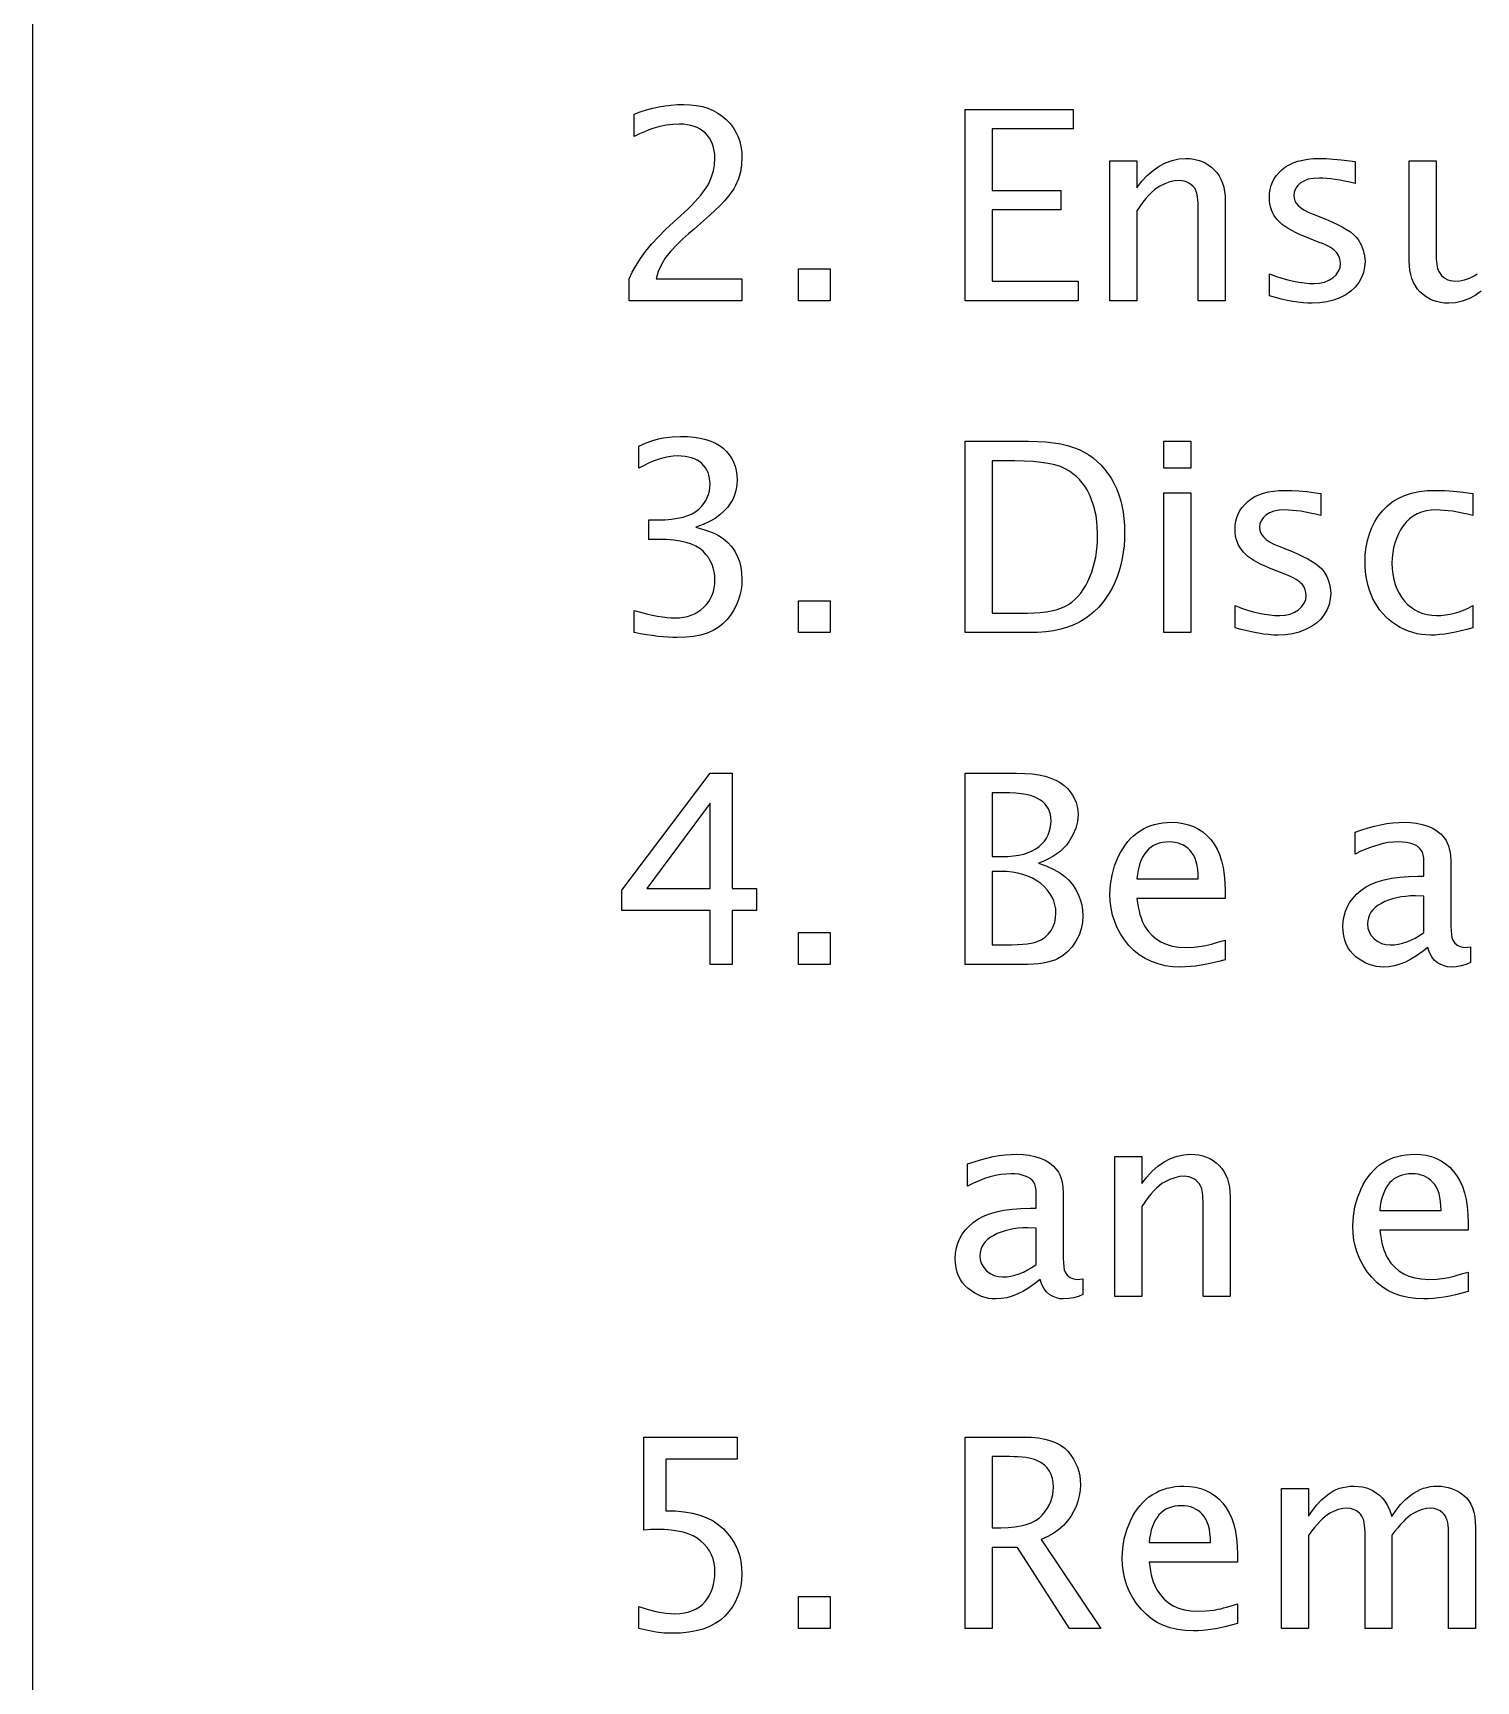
# Model space of a CAD drawing. Header units: inches. Extents: x 0 to 12, y -0.6 to 8.
# Drawn here: x 0 to 1.885, y 1.58 to 3.733 of the extents above; entities that cross this region are included whole.
import ezdxf

# ---------------------------------------------------------------- set-up
doc = ezdxf.new("R2010")
doc.units = ezdxf.units.IN
doc.header["$MEASUREMENT"] = 0

msp = doc.modelspace()

# ---------------------------------------------------------------- linework, layer by layer
at = {"color": 7, "linetype": 'Continuous'}
msp.add_line((0, 0.5), (0, 7.5), dxfattribs=at)
at = {"color": 7, "linetype": 'Continuous', "flags": 128}
for points in [[(0.7788, 3.3828), (0.7788, 3.4116), (0.7788, 3.4116), (0.7829, 3.4202), (0.7879, 3.429), (0.7937, 3.438), (0.8005, 3.4471), (0.8082, 3.4565), (0.8168, 3.466), (0.8263, 3.4757), (0.8368, 3.4856), (0.8368, 3.4856), (0.8555, 3.5026), (0.8555, 3.5026), (0.8603, 3.5073), (0.8648, 3.5119), (0.8688, 3.5163), (0.8725, 3.5207), (0.8758, 3.5249), (0.8787, 3.529), (0.8812, 3.533), (0.8833, 3.5368), (0.8867, 3.5446), (0.8891, 3.5524), (0.8905, 3.5605), (0.891, 3.5686), (0.891, 3.5686), (0.8908, 3.5738), (0.8902, 3.5786), (0.8893, 3.5832), (0.8879, 3.5875), (0.8861, 3.5914), (0.884, 3.5951), (0.8815, 3.5985), (0.8785, 3.6016), (0.8753, 3.6045), (0.8717, 3.6069), (0.8679, 3.6089), (0.8638, 3.6106), (0.8595, 3.6119), (0.8549, 3.6128), (0.8501, 3.6134), (0.8449, 3.6136), (0.8449, 3.6136), (0.836, 3.6132), (0.8275, 3.6122), (0.8189, 3.6104), (0.8097, 3.6077), (0.8046, 3.6059), (0.7989, 3.6036), (0.7924, 3.6008), (0.7853, 3.5975), (0.7853, 3.5975), (0.7853, 3.6264), (0.7853, 3.6264), (0.7934, 3.6294), (0.8016, 3.632), (0.8097, 3.6342), (0.8178, 3.636), (0.8259, 3.6374), (0.834, 3.6384), (0.8421, 3.639), (0.8502, 3.6392), (0.8502, 3.6392), (0.8588, 3.6389), (0.8669, 3.638), (0.8746, 3.6364), (0.8818, 3.6343), (0.8885, 3.6314), (0.8948, 3.628), (0.9006, 3.624), (0.9059, 3.6194), (0.9107, 3.6143), (0.9148, 3.6089), (0.9183, 3.6031), (0.9212, 3.5971), (0.9234, 3.5907), (0.925, 3.5841), (0.926, 3.5771), (0.9263, 3.5698), (0.9263, 3.5698), (0.9258, 3.5603), (0.9242, 3.5511), (0.9216, 3.5421), (0.9179, 3.5334), (0.9155, 3.5289), (0.9122, 3.5241), (0.9082, 3.5189), (0.9034, 3.5134), (0.8978, 3.5074), (0.8915, 3.5011), (0.8844, 3.4945), (0.8766, 3.4875), (0.8766, 3.4875), (0.864, 3.4765), (0.864, 3.4765), (0.8564, 3.4703), (0.8488, 3.4634), (0.8412, 3.4559), (0.8336, 3.4477), (0.8266, 3.4391), (0.8211, 3.4302), (0.8169, 3.4211), (0.8141, 3.4116), (0.8141, 3.4116), (0.9263, 3.4116), (0.9263, 3.4116), (0.9263, 3.3828), (0.9263, 3.3828), (0.7788, 3.3828)], [(1.2179, 3.3828), (1.2179, 3.6328), (1.2179, 3.6328), (1.359, 3.6328), (1.359, 3.6328), (1.359, 3.6072), (1.359, 3.6072), (1.2532, 3.6072), (1.2532, 3.6072), (1.2532, 3.527), (1.2532, 3.527), (1.3429, 3.527), (1.3429, 3.527), (1.3429, 3.5014), (1.3429, 3.5014), (1.2532, 3.5014), (1.2532, 3.5014), (1.2532, 3.4084), (1.2532, 3.4084), (1.3654, 3.4084), (1.3654, 3.4084), (1.3654, 3.3828), (1.3654, 3.3828), (1.2179, 3.3828)], [(1.4071, 3.3828), (1.4071, 3.5655), (1.4071, 3.5655), (1.4423, 3.5655), (1.4423, 3.5655), (1.4423, 3.5302), (1.4423, 3.5302), (1.4488, 3.5389), (1.4559, 3.5465), (1.4634, 3.5531), (1.4715, 3.5586), (1.4799, 3.563), (1.4884, 3.5662), (1.4971, 3.568), (1.5059, 3.5687), (1.5059, 3.5687), (1.5116, 3.5684), (1.5169, 3.5678), (1.522, 3.5666), (1.5268, 3.565), (1.5314, 3.563), (1.5356, 3.5604), (1.5396, 3.5575), (1.5433, 3.554), (1.5467, 3.5502), (1.5496, 3.546), (1.5521, 3.5415), (1.5541, 3.5365), (1.5557, 3.5313), (1.5568, 3.5257), (1.5575, 3.5197), (1.5577, 3.5134), (1.5577, 3.5134), (1.5577, 3.3828), (1.5577, 3.3828), (1.5224, 3.3828), (1.5224, 3.3828), (1.5224, 3.5024), (1.5224, 3.5024), (1.5224, 3.5069), (1.5222, 3.5111), (1.522, 3.5148), (1.5216, 3.5181), (1.5212, 3.521), (1.5206, 3.5235), (1.5199, 3.5256), (1.5192, 3.5273), (1.5174, 3.5302), (1.5153, 3.5326), (1.5128, 3.5348), (1.5101, 3.5366), (1.5071, 3.538), (1.5041, 3.539), (1.5009, 3.5396), (1.4976, 3.5398), (1.4976, 3.5398), (1.4916, 3.5394), (1.4853, 3.538), (1.4788, 3.5356), (1.4721, 3.5323), (1.4686, 3.5302), (1.4651, 3.5275), (1.4615, 3.5243), (1.4578, 3.5206), (1.454, 3.5163), (1.4502, 3.5115), (1.4463, 3.5061), (1.4423, 3.5002), (1.4423, 3.5002), (1.4423, 3.3828), (1.4423, 3.3828), (1.4071, 3.3828)], [(1.6154, 3.3892), (1.6154, 3.4181), (1.6154, 3.4181), (1.6236, 3.415), (1.6317, 3.4124), (1.6394, 3.4102), (1.6469, 3.4084), (1.654, 3.407), (1.661, 3.406), (1.6676, 3.4054), (1.674, 3.4052), (1.674, 3.4052), (1.681, 3.4057), (1.6874, 3.4071), (1.6933, 3.4095), (1.6985, 3.4128), (1.7028, 3.4168), (1.7059, 3.4213), (1.7077, 3.4263), (1.7083, 3.4317), (1.7083, 3.4317), (1.708, 3.4352), (1.7071, 3.4387), (1.7055, 3.4421), (1.7034, 3.4455), (1.7034, 3.4455), (1.7019, 3.4472), (1.7001, 3.4489), (1.6979, 3.4506), (1.6953, 3.4523), (1.6922, 3.454), (1.6888, 3.4557), (1.6849, 3.4574), (1.6806, 3.4591), (1.6806, 3.4591), (1.6604, 3.4672), (1.6604, 3.4672), (1.6547, 3.4695), (1.6494, 3.4719), (1.6446, 3.4744), (1.6401, 3.477), (1.636, 3.4797), (1.6323, 3.4825), (1.6291, 3.4854), (1.6262, 3.4884), (1.6262, 3.4884), (1.6236, 3.4915), (1.6214, 3.4947), (1.6196, 3.4981), (1.6181, 3.5017), (1.6169, 3.5055), (1.616, 3.5095), (1.6155, 3.5136), (1.6154, 3.5179), (1.6154, 3.5179), (1.6156, 3.5232), (1.6164, 3.5283), (1.6177, 3.5332), (1.6195, 3.5378), (1.6218, 3.5423), (1.6247, 3.5465), (1.6281, 3.5504), (1.632, 3.5542), (1.6364, 3.5576), (1.6413, 3.5605), (1.6467, 3.563), (1.6525, 3.5651), (1.659, 3.5666), (1.6658, 3.5678), (1.6732, 3.5684), (1.6811, 3.5687), (1.6811, 3.5687), (1.6895, 3.5685), (1.6989, 3.5679), (1.7091, 3.567), (1.7204, 3.5656), (1.7204, 3.5656), (1.7276, 3.5647), (1.7276, 3.5647), (1.7276, 3.5358), (1.7276, 3.5358), (1.7205, 3.5375), (1.7137, 3.539), (1.7073, 3.5403), (1.7013, 3.5413), (1.6957, 3.5421), (1.6904, 3.5426), (1.6854, 3.543), (1.6809, 3.5431), (1.6809, 3.5431), (1.6731, 3.5427), (1.6662, 3.5414), (1.6605, 3.5392), (1.6557, 3.5363), (1.6521, 3.5328), (1.6495, 3.529), (1.6479, 3.5248), (1.6474, 3.5204), (1.6474, 3.5204), (1.6478, 3.5169), (1.6488, 3.5135), (1.6505, 3.5104), (1.653, 3.5074), (1.653, 3.5074), (1.6562, 3.5044), (1.6606, 3.5015), (1.666, 3.4986), (1.6725, 3.4957), (1.6725, 3.4957), (1.6891, 3.4892), (1.6891, 3.4892), (1.697, 3.4859), (1.7042, 3.4825), (1.7106, 3.4792), (1.7162, 3.4759), (1.7212, 3.4726), (1.7253, 3.4693), (1.7287, 3.466), (1.7313, 3.4627), (1.7313, 3.4627), (1.7353, 3.456), (1.7381, 3.449), (1.7398, 3.4416), (1.7404, 3.434), (1.7404, 3.434), (1.7399, 3.4268), (1.7383, 3.4198), (1.7357, 3.413), (1.7321, 3.4065), (1.7274, 3.4006), (1.7218, 3.3953), (1.7152, 3.3907), (1.7076, 3.3868), (1.6993, 3.3836), (1.6905, 3.3814), (1.6812, 3.38), (1.6715, 3.3796), (1.6715, 3.3796), (1.6656, 3.3797), (1.6594, 3.3802), (1.6528, 3.3809), (1.6459, 3.382), (1.6388, 3.3833), (1.6313, 3.385), (1.6235, 3.387), (1.6154, 3.3892)], [(1.8923, 3.3951), (1.8842, 3.3896), (1.8759, 3.3852), (1.8674, 3.3821), (1.8587, 3.3802), (1.8499, 3.3796), (1.8499, 3.3796), (1.8443, 3.3798), (1.8389, 3.3805), (1.8339, 3.3816), (1.8291, 3.3832), (1.8245, 3.3853), (1.8203, 3.3878), (1.8163, 3.3908), (1.8125, 3.3942), (1.8091, 3.3981), (1.8062, 3.4023), (1.8037, 3.4068), (1.8017, 3.4117), (1.8001, 3.417), (1.799, 3.4227), (1.7983, 3.4286), (1.7981, 3.435), (1.7981, 3.435), (1.7981, 3.5655), (1.7981, 3.5655), (1.8333, 3.5655), (1.8333, 3.5655), (1.8333, 3.446), (1.8333, 3.446), (1.8334, 3.4415), (1.8335, 3.4374), (1.8338, 3.4336), (1.8341, 3.4303), (1.8346, 3.4274), (1.8352, 3.4249), (1.8358, 3.4228), (1.8366, 3.4211), (1.8384, 3.4183), (1.8405, 3.4158), (1.8429, 3.4136), (1.8457, 3.4117), (1.8487, 3.4103), (1.8518, 3.4093), (1.855, 3.4086), (1.8583, 3.4084), (1.8583, 3.4084), (1.8643, 3.4089), (1.8705, 3.4103), (1.877, 3.4125), (1.8837, 3.4158), (1.8871, 3.4179)], [(1, 3.3828), (1, 3.4245), (1, 3.4245), (1.0417, 3.4245), (1.0417, 3.4245), (1.0417, 3.3828), (1.0417, 3.3828), (1, 3.3828)], [(0.7853, 2.9492), (0.7853, 2.978), (0.7853, 2.978), (0.7936, 2.9758), (0.8014, 2.9738), (0.8088, 2.9722), (0.8158, 2.9708), (0.8223, 2.9698), (0.8284, 2.969), (0.8339, 2.9686), (0.8391, 2.9684), (0.8391, 2.9684), (0.8447, 2.9686), (0.85, 2.9693), (0.8551, 2.9704), (0.8599, 2.9719), (0.8644, 2.9739), (0.8687, 2.9762), (0.8727, 2.9791), (0.8765, 2.9824), (0.8799, 2.986), (0.8829, 2.9898), (0.8854, 2.9939), (0.8874, 2.9983), (0.889, 3.0029), (0.8901, 3.0078), (0.8908, 3.0129), (0.891, 3.0184), (0.891, 3.0184), (0.8908, 3.0237), (0.8901, 3.0288), (0.8889, 3.0337), (0.8872, 3.0384), (0.885, 3.0429), (0.8824, 3.0473), (0.8793, 3.0515), (0.8757, 3.0555), (0.8714, 3.0591), (0.8662, 3.0623), (0.8603, 3.0649), (0.8535, 3.0671), (0.8458, 3.0688), (0.8372, 3.07), (0.8278, 3.0707), (0.8176, 3.071), (0.8176, 3.071), (0.8045, 3.071), (0.8045, 3.071), (0.8045, 3.0964), (0.8045, 3.0964), (0.816, 3.0966), (0.816, 3.0966), (0.8255, 3.0968), (0.8343, 3.0975), (0.8422, 3.0986), (0.8494, 3.1001), (0.8558, 3.1021), (0.8613, 3.1045), (0.8661, 3.1074), (0.8701, 3.1106), (0.8735, 3.1142), (0.8765, 3.1179), (0.879, 3.1218), (0.881, 3.1258), (0.8826, 3.1299), (0.8837, 3.1342), (0.8844, 3.1387), (0.8846, 3.1433), (0.8846, 3.1433), (0.8845, 3.1474), (0.884, 3.1512), (0.8831, 3.1548), (0.882, 3.1583), (0.8804, 3.1615), (0.8786, 3.1645), (0.8764, 3.1673), (0.8739, 3.17), (0.8711, 3.1723), (0.8679, 3.1744), (0.8644, 3.1761), (0.8606, 3.1775), (0.8565, 3.1786), (0.8521, 3.1794), (0.8473, 3.1798), (0.8422, 3.18), (0.8422, 3.18), (0.8364, 3.1797), (0.8305, 3.179), (0.8244, 3.1777), (0.8182, 3.176), (0.8118, 3.1737), (0.8052, 3.171), (0.7985, 3.1677), (0.7917, 3.1639), (0.7917, 3.1639), (0.7917, 3.1928), (0.7917, 3.1928), (0.8013, 3.197), (0.8099, 3.2002), (0.8173, 3.2025), (0.8236, 3.2039), (0.835, 3.2052), (0.8461, 3.2056), (0.8461, 3.2056), (0.8553, 3.2054), (0.8638, 3.2047), (0.8717, 3.2034), (0.879, 3.2017), (0.8857, 3.1995), (0.8917, 3.1968), (0.8971, 3.1936), (0.9019, 3.19), (0.9061, 3.1859), (0.9098, 3.1816), (0.9129, 3.1769), (0.9154, 3.1719), (0.9174, 3.1665), (0.9188, 3.1609), (0.9196, 3.1549), (0.9199, 3.1487), (0.9199, 3.1487), (0.9195, 3.1417), (0.9185, 3.1351), (0.9167, 3.129), (0.9143, 3.1233), (0.9111, 3.118), (0.9073, 3.1128), (0.9027, 3.1079), (0.8974, 3.103), (0.8912, 3.0985), (0.8839, 3.0943), (0.8755, 3.0904), (0.866, 3.0869), (0.866, 3.0869), (0.8719, 3.0854), (0.8775, 3.0837), (0.8826, 3.082), (0.8873, 3.0802), (0.8916, 3.0783), (0.8956, 3.0763), (0.8991, 3.0741), (0.9023, 3.0719), (0.9079, 3.0671), (0.9127, 3.0617), (0.9168, 3.0557), (0.9202, 3.0491), (0.9229, 3.042), (0.9248, 3.0348), (0.9259, 3.0273), (0.9263, 3.0196), (0.9263, 3.0196), (0.926, 3.0122), (0.9251, 3.005), (0.9235, 2.998), (0.9214, 2.9913), (0.9187, 2.9847), (0.9153, 2.9783), (0.9114, 2.9722), (0.9068, 2.9662), (0.9015, 2.9607), (0.8954, 2.956), (0.8886, 2.952), (0.8809, 2.9486), (0.8723, 2.9461), (0.8629, 2.9442), (0.8528, 2.9431), (0.8418, 2.9428), (0.8418, 2.9428), (0.836, 2.9429), (0.8298, 2.9432), (0.8233, 2.9437), (0.8164, 2.9444), (0.8091, 2.9453), (0.8015, 2.9464), (0.7936, 2.9477), (0.7853, 2.9492)], [(1.2179, 2.9492), (1.2179, 3.1992), (1.2179, 3.1992), (1.3007, 3.1992), (1.3007, 3.1992), (1.3123, 3.199), (1.3233, 3.1983), (1.3334, 3.1972), (1.3429, 3.1957), (1.3516, 3.1937), (1.3596, 3.1913), (1.3669, 3.1885), (1.3734, 3.1852), (1.3795, 3.1815), (1.3852, 3.1775), (1.3905, 3.173), (1.3955, 3.1681), (1.4002, 3.1628), (1.4045, 3.1571), (1.4086, 3.151), (1.4122, 3.1445), (1.4155, 3.1376), (1.4184, 3.1304), (1.4208, 3.1229), (1.4228, 3.1151), (1.4243, 3.1068), (1.4254, 3.0982), (1.4261, 3.0894), (1.4263, 3.0801), (1.4263, 3.0801), (1.4261, 3.0713), (1.4255, 3.0626), (1.4245, 3.0542), (1.4231, 3.046), (1.4213, 3.0378), (1.419, 3.0299), (1.4164, 3.0222), (1.4134, 3.0147), (1.41, 3.0074), (1.4061, 3.0006), (1.4019, 2.9941), (1.3972, 2.988), (1.3921, 2.9822), (1.3866, 2.9768), (1.3806, 2.9717), (1.3742, 2.9671), (1.3674, 2.9629), (1.3598, 2.9593), (1.3517, 2.9562), (1.3429, 2.9537), (1.3334, 2.9517), (1.3233, 2.9503), (1.3126, 2.9495), (1.3012, 2.9492), (1.3012, 2.9492), (1.2179, 2.9492)], [(1.4776, 3.1639), (1.4776, 3.1992), (1.4776, 3.1992), (1.5128, 3.1992), (1.5128, 3.1992), (1.5128, 3.1639), (1.5128, 3.1639), (1.4776, 3.1639)], [(1.2532, 2.9748), (1.2992, 2.9748), (1.2992, 2.9748), (1.3079, 2.975), (1.316, 2.9755), (1.3236, 2.9764), (1.3306, 2.9777), (1.337, 2.9792), (1.3429, 2.9812), (1.3482, 2.9835), (1.353, 2.9862), (1.3573, 2.9892), (1.3614, 2.9927), (1.3653, 2.9965), (1.3689, 3.0008), (1.3722, 3.0055), (1.3754, 3.0106), (1.3783, 3.0162), (1.3809, 3.0221), (1.3833, 3.0283), (1.3853, 3.0347), (1.3871, 3.0412), (1.3885, 3.048), (1.3896, 3.0549), (1.3904, 3.062), (1.3909, 3.0693), (1.391, 3.0768), (1.391, 3.0768), (1.3905, 3.0898), (1.3889, 3.1022), (1.3861, 3.114), (1.3823, 3.1252), (1.38, 3.1306), (1.3773, 3.1356), (1.3742, 3.1405), (1.3709, 3.145), (1.3672, 3.1492), (1.3632, 3.1532), (1.3588, 3.1569), (1.3541, 3.1603), (1.3487, 3.1634), (1.3423, 3.1661), (1.3349, 3.1684), (1.3265, 3.1703), (1.3171, 3.1717), (1.3067, 3.1728), (1.2952, 3.1734), (1.2828, 3.1736), (1.2828, 3.1736), (1.2532, 3.1736), (1.2532, 3.1736), (1.2532, 2.9748)], [(1.4776, 2.9492), (1.4776, 3.1319), (1.4776, 3.1319), (1.5128, 3.1319), (1.5128, 3.1319), (1.5128, 2.9492), (1.5128, 2.9492), (1.4776, 2.9492)], [(1.5705, 2.9556), (1.5705, 2.9845), (1.5705, 2.9845), (1.5788, 2.9814), (1.5868, 2.9788), (1.5946, 2.9766), (1.602, 2.9748), (1.6092, 2.9734), (1.6161, 2.9724), (1.6227, 2.9718), (1.6291, 2.9716), (1.6291, 2.9716), (1.6361, 2.9721), (1.6426, 2.9735), (1.6484, 2.9759), (1.6536, 2.9792), (1.6579, 2.9832), (1.661, 2.9877), (1.6629, 2.9927), (1.6635, 2.9981), (1.6635, 2.9981), (1.6632, 3.0016), (1.6622, 3.0051), (1.6607, 3.0085), (1.6585, 3.0119), (1.6585, 3.0119), (1.6571, 3.0136), (1.6552, 3.0153), (1.653, 3.017), (1.6504, 3.0187), (1.6473, 3.0204), (1.6439, 3.0221), (1.64, 3.0238), (1.6358, 3.0255), (1.6358, 3.0255), (1.6155, 3.0336), (1.6155, 3.0336), (1.6098, 3.0359), (1.6046, 3.0383), (1.5997, 3.0408), (1.5952, 3.0434), (1.5911, 3.0461), (1.5874, 3.0489), (1.5842, 3.0518), (1.5813, 3.0548), (1.5813, 3.0548), (1.5788, 3.0579), (1.5766, 3.0611), (1.5747, 3.0645), (1.5732, 3.0681), (1.572, 3.0719), (1.5712, 3.0759), (1.5707, 3.08), (1.5705, 3.0843), (1.5705, 3.0843), (1.5708, 3.0896), (1.5716, 3.0947), (1.5729, 3.0996), (1.5747, 3.1042), (1.577, 3.1087), (1.5798, 3.1129), (1.5832, 3.1168), (1.5871, 3.1206), (1.5915, 3.124), (1.5964, 3.1269), (1.6018, 3.1294), (1.6077, 3.1315), (1.6141, 3.133), (1.6209, 3.1342), (1.6284, 3.1348), (1.6362, 3.1351), (1.6362, 3.1351), (1.6446, 3.1349), (1.654, 3.1343), (1.6643, 3.1334), (1.6755, 3.132), (1.6755, 3.132), (1.6827, 3.1311), (1.6827, 3.1311), (1.6827, 3.1022), (1.6827, 3.1022), (1.6756, 3.1039), (1.6688, 3.1054), (1.6624, 3.1066), (1.6564, 3.1077), (1.6508, 3.1085), (1.6455, 3.109), (1.6406, 3.1094), (1.6361, 3.1095), (1.6361, 3.1095), (1.6282, 3.1091), (1.6213, 3.1078), (1.6156, 3.1056), (1.6109, 3.1027), (1.6072, 3.0992), (1.6047, 3.0954), (1.6031, 3.0912), (1.6026, 3.0868), (1.6026, 3.0868), (1.6029, 3.0833), (1.604, 3.0799), (1.6057, 3.0768), (1.6081, 3.0738), (1.6081, 3.0738), (1.6114, 3.0708), (1.6157, 3.0679), (1.6211, 3.065), (1.6276, 3.0621), (1.6276, 3.0621), (1.6442, 3.0556), (1.6442, 3.0556), (1.6521, 3.0523), (1.6593, 3.0489), (1.6657, 3.0456), (1.6714, 3.0423), (1.6763, 3.039), (1.6804, 3.0357), (1.6838, 3.0324), (1.6864, 3.0291), (1.6864, 3.0291), (1.6904, 3.0224), (1.6933, 3.0154), (1.695, 3.008), (1.6955, 3.0004), (1.6955, 3.0004), (1.695, 2.9932), (1.6935, 2.9862), (1.6909, 2.9794), (1.6872, 2.9729), (1.6825, 2.967), (1.6769, 2.9617), (1.6703, 2.9571), (1.6627, 2.9532), (1.6544, 2.95), (1.6456, 2.9478), (1.6364, 2.9464), (1.6267, 2.946), (1.6267, 2.946), (1.6207, 2.9461), (1.6145, 2.9466), (1.6079, 2.9473), (1.6011, 2.9484), (1.5939, 2.9497), (1.5864, 2.9514), (1.5786, 2.9534), (1.5705, 2.9556)], [(1.8814, 2.9556), (1.8735, 2.9534), (1.8659, 2.9514), (1.8586, 2.9497), (1.8516, 2.9484), (1.8448, 2.9473), (1.8382, 2.9466), (1.832, 2.9461), (1.826, 2.946), (1.826, 2.946), (1.82, 2.9462), (1.8141, 2.9468), (1.8083, 2.9478), (1.8027, 2.9492), (1.7972, 2.9511), (1.7918, 2.9534), (1.7865, 2.956), (1.7814, 2.9591), (1.7764, 2.9625), (1.7718, 2.9661), (1.7675, 2.97), (1.7635, 2.9742), (1.7599, 2.9786), (1.7565, 2.9833), (1.7535, 2.9883), (1.7507, 2.9935), (1.7483, 2.9989), (1.7462, 3.0045), (1.7444, 3.0102), (1.743, 3.0162), (1.7418, 3.0223), (1.741, 3.0286), (1.7405, 3.035), (1.7404, 3.0416), (1.7404, 3.0416), (1.7407, 3.0514), (1.7418, 3.0608), (1.7436, 3.0697), (1.746, 3.0783), (1.7492, 3.0864), (1.7531, 3.0942), (1.7577, 3.1014), (1.763, 3.1084), (1.7691, 3.1146), (1.7759, 3.1201), (1.7835, 3.1246), (1.7919, 3.1284), (1.801, 3.1313), (1.8109, 3.1334), (1.8216, 3.1347), (1.833, 3.1351), (1.833, 3.1351), (1.8443, 3.1348), (1.856, 3.1341), (1.8684, 3.1328), (1.8814, 3.1311), (1.8814, 3.1311), (1.8814, 3.1022), (1.8814, 3.1022), (1.8743, 3.1039), (1.8675, 3.1054), (1.8611, 3.1066), (1.855, 3.1077), (1.8492, 3.1085), (1.8438, 3.109), (1.8387, 3.1094), (1.8339, 3.1095), (1.8339, 3.1095), (1.8269, 3.1092), (1.8204, 3.1082), (1.8143, 3.1065), (1.8085, 3.1043), (1.8033, 3.1014), (1.7985, 3.0978), (1.7942, 3.0937), (1.7903, 3.0888), (1.7869, 3.0836), (1.7839, 3.0781), (1.7814, 3.0723), (1.7793, 3.0663), (1.7777, 3.0601), (1.7765, 3.0536), (1.7759, 3.0469), (1.7756, 3.0399), (1.7756, 3.0399), (1.7759, 3.0325), (1.7766, 3.0254), (1.7779, 3.0187), (1.7797, 3.0123), (1.782, 3.0063), (1.7848, 3.0007), (1.788, 2.9954), (1.7918, 2.9905), (1.796, 2.9861), (1.8005, 2.9823), (1.8053, 2.979), (1.8104, 2.9763), (1.8158, 2.9743), (1.8215, 2.9728), (1.8275, 2.9719), (1.8338, 2.9716), (1.8338, 2.9716), (1.8396, 2.9718), (1.8455, 2.9724), (1.8514, 2.9734), (1.8573, 2.9748), (1.8632, 2.9766), (1.8692, 2.9788), (1.8753, 2.9814), (1.8814, 2.9845), (1.8814, 2.9845), (1.8814, 2.9556)], [(1, 2.9492), (1, 2.9909), (1, 2.9909), (1.0417, 2.9909), (1.0417, 2.9909), (1.0417, 2.9492), (1.0417, 2.9492), (1, 2.9492)], [(0.8846, 2.5156), (0.8846, 2.5861), (0.8846, 2.5861), (0.7692, 2.5861), (0.7692, 2.5861), (0.7692, 2.6128), (0.7692, 2.6128), (0.8846, 2.7656), (0.8846, 2.7656), (0.9135, 2.7656), (0.9135, 2.7656), (0.9135, 2.615), (0.9135, 2.615), (0.9455, 2.615), (0.9455, 2.615), (0.9455, 2.5861), (0.9455, 2.5861), (0.9135, 2.5861), (0.9135, 2.5861), (0.9135, 2.5156), (0.9135, 2.5156), (0.8846, 2.5156)], [(1.2179, 2.5156), (1.2179, 2.7656), (1.2179, 2.7656), (1.2851, 2.7656), (1.2851, 2.7656), (1.2957, 2.7653), (1.3054, 2.7646), (1.3144, 2.7633), (1.3226, 2.7616), (1.3299, 2.7593), (1.3365, 2.7566), (1.3422, 2.7533), (1.3472, 2.7496), (1.3515, 2.7455), (1.3552, 2.7412), (1.3583, 2.7368), (1.3608, 2.7321), (1.3628, 2.7272), (1.3642, 2.7222), (1.3651, 2.717), (1.3654, 2.7116), (1.3654, 2.7116), (1.3646, 2.7026), (1.3624, 2.6937), (1.3587, 2.6849), (1.3535, 2.676), (1.3503, 2.6717), (1.3466, 2.6676), (1.3424, 2.6638), (1.3377, 2.6602), (1.3325, 2.6568), (1.3268, 2.6537), (1.3206, 2.6508), (1.3139, 2.6481), (1.3139, 2.6481), (1.3246, 2.6442), (1.3338, 2.64), (1.3417, 2.6355), (1.3481, 2.6308), (1.3535, 2.6257), (1.3582, 2.6201), (1.3622, 2.6141), (1.3656, 2.6074), (1.3683, 2.6006), (1.3702, 2.5936), (1.3714, 2.5865), (1.3718, 2.5792), (1.3718, 2.5792), (1.3712, 2.5705), (1.3695, 2.5621), (1.3667, 2.554), (1.3627, 2.5461), (1.3579, 2.539), (1.3523, 2.5328), (1.3459, 2.5275), (1.3388, 2.5232), (1.3349, 2.5214), (1.3304, 2.5199), (1.3254, 2.5186), (1.3198, 2.5175), (1.3137, 2.5166), (1.3071, 2.5161), (1.3, 2.5157), (1.2923, 2.5156), (1.2923, 2.5156), (1.2179, 2.5156)], [(1.2532, 2.6566), (1.2655, 2.6566), (1.2655, 2.6566), (1.2736, 2.6568), (1.2811, 2.6575), (1.2881, 2.6585), (1.2945, 2.6599), (1.3003, 2.6618), (1.3056, 2.6641), (1.3104, 2.6668), (1.3146, 2.6699), (1.3182, 2.6733), (1.3214, 2.677), (1.3241, 2.6808), (1.3262, 2.6849), (1.3279, 2.6892), (1.3292, 2.6937), (1.3299, 2.6985), (1.3301, 2.7034), (1.3301, 2.7034), (1.3299, 2.7078), (1.3293, 2.7118), (1.3282, 2.7156), (1.3267, 2.7191), (1.3247, 2.7223), (1.3224, 2.7253), (1.3196, 2.7281), (1.3163, 2.7305), (1.3126, 2.7327), (1.3081, 2.7346), (1.3031, 2.7363), (1.2974, 2.7376), (1.2911, 2.7387), (1.2841, 2.7394), (1.2765, 2.7398), (1.2682, 2.74), (1.2682, 2.74), (1.2532, 2.74), (1.2532, 2.74), (1.2532, 2.6566)], [(0.8022, 2.615), (0.8846, 2.615), (0.8846, 2.615), (0.8846, 2.7266), (0.8846, 2.7266), (0.8022, 2.615)], [(1.5577, 2.522), (1.5494, 2.5198), (1.5414, 2.5178), (1.5337, 2.5161), (1.5263, 2.5148), (1.5192, 2.5137), (1.5125, 2.513), (1.506, 2.5125), (1.4998, 2.5124), (1.4998, 2.5124), (1.4893, 2.5128), (1.4794, 2.5141), (1.47, 2.5164), (1.4612, 2.5195), (1.453, 2.5235), (1.4454, 2.5283), (1.4383, 2.5341), (1.4318, 2.5407), (1.426, 2.548), (1.421, 2.5556), (1.4167, 2.5635), (1.4133, 2.5717), (1.4105, 2.5803), (1.4086, 2.5891), (1.4075, 2.5983), (1.4071, 2.6078), (1.4071, 2.6078), (1.4078, 2.6204), (1.4098, 2.6326), (1.4132, 2.6446), (1.4179, 2.6562), (1.4207, 2.6618), (1.4238, 2.667), (1.427, 2.6718), (1.4305, 2.6763), (1.4341, 2.6803), (1.438, 2.684), (1.4421, 2.6874), (1.4464, 2.6903), (1.4509, 2.6929), (1.4555, 2.6952), (1.4604, 2.6971), (1.4655, 2.6987), (1.4708, 2.6999), (1.4762, 2.7008), (1.4819, 2.7013), (1.4877, 2.7015), (1.4877, 2.7015), (1.4955, 2.7011), (1.5029, 2.7001), (1.5099, 2.6983), (1.5164, 2.6959), (1.5226, 2.6927), (1.5283, 2.6889), (1.5337, 2.6844), (1.5387, 2.6791), (1.5431, 2.6731), (1.547, 2.6665), (1.5503, 2.6592), (1.5529, 2.6512), (1.555, 2.6424), (1.5565, 2.633), (1.5574, 2.6229), (1.5577, 2.6121), (1.5577, 2.6121), (1.5577, 2.6021), (1.5577, 2.6021), (1.4423, 2.6021), (1.4423, 2.6021), (1.4431, 2.5963), (1.444, 2.5909), (1.4451, 2.5858), (1.4463, 2.5811), (1.4477, 2.5766), (1.4492, 2.5725), (1.4509, 2.5688), (1.4528, 2.5654), (1.457, 2.5593), (1.4619, 2.5539), (1.4674, 2.5492), (1.4736, 2.5452), (1.4805, 2.5421), (1.4883, 2.5398), (1.4969, 2.5385), (1.5065, 2.538), (1.5065, 2.538), (1.5167, 2.5384), (1.5267, 2.5395), (1.5294, 2.54), (1.5325, 2.5406), (1.5359, 2.5414), (1.5396, 2.5423), (1.5436, 2.5434), (1.5479, 2.5447), (1.5526, 2.5461), (1.5577, 2.5476), (1.5577, 2.5476), (1.5577, 2.522)], [(1.8225, 2.538), (1.8151, 2.5321), (1.8077, 2.5269), (1.8004, 2.5225), (1.7931, 2.5189), (1.7859, 2.516), (1.7787, 2.514), (1.7716, 2.5128), (1.7647, 2.5124), (1.7647, 2.5124), (1.7598, 2.5126), (1.7551, 2.5132), (1.7504, 2.5143), (1.7458, 2.5158), (1.7413, 2.5176), (1.7369, 2.52), (1.7326, 2.5228), (1.7283, 2.5259), (1.7244, 2.5295), (1.721, 2.5335), (1.7181, 2.5378), (1.7157, 2.5425), (1.7139, 2.5476), (1.7126, 2.5532), (1.7118, 2.5591), (1.7115, 2.5654), (1.7115, 2.5654), (1.7119, 2.5723), (1.713, 2.579), (1.7148, 2.5853), (1.7174, 2.5914), (1.7207, 2.5971), (1.7247, 2.6025), (1.7294, 2.6076), (1.7349, 2.6124), (1.7411, 2.6168), (1.7483, 2.6205), (1.7564, 2.6237), (1.7652, 2.6263), (1.775, 2.6284), (1.7857, 2.6298), (1.7972, 2.6307), (1.8095, 2.631), (1.8095, 2.631), (1.8173, 2.631), (1.8173, 2.631), (1.8173, 2.6494), (1.8173, 2.6494), (1.8171, 2.6545), (1.8164, 2.6588), (1.8153, 2.6624), (1.8138, 2.6652), (1.8117, 2.6676), (1.8092, 2.6697), (1.8062, 2.6715), (1.8027, 2.673), (1.7987, 2.6743), (1.7943, 2.6752), (1.7894, 2.6757), (1.784, 2.6759), (1.784, 2.6759), (1.7775, 2.6756), (1.7708, 2.6749), (1.764, 2.6736), (1.757, 2.6718), (1.7498, 2.6696), (1.7426, 2.6668), (1.7351, 2.6636), (1.7276, 2.6598), (1.7276, 2.6598), (1.7276, 2.6887), (1.7276, 2.6887), (1.736, 2.6917), (1.7444, 2.6943), (1.7527, 2.6965), (1.7608, 2.6983), (1.7687, 2.6997), (1.7766, 2.7007), (1.7844, 2.7013), (1.792, 2.7015), (1.792, 2.7015), (1.8, 2.7012), (1.8078, 2.7002), (1.8152, 2.6987), (1.8223, 2.6965), (1.8288, 2.6936), (1.8347, 2.6901), (1.8398, 2.6858), (1.8443, 2.6808), (1.8463, 2.6779), (1.8479, 2.6746), (1.8494, 2.6709), (1.8505, 2.6668), (1.8514, 2.6623), (1.8521, 2.6574), (1.8524, 2.652), (1.8526, 2.6463), (1.8526, 2.6463), (1.8526, 2.5657), (1.8526, 2.5657), (1.8527, 2.5596), (1.8532, 2.5545), (1.8539, 2.5505), (1.8549, 2.5476), (1.8577, 2.5435), (1.8615, 2.5405), (1.8661, 2.5386), (1.8713, 2.538), (1.8713, 2.538), (1.8742, 2.5382), (1.8782, 2.5387), (1.8782, 2.5387), (1.8782, 2.5184), (1.8782, 2.5184), (1.8723, 2.5158), (1.8661, 2.5139), (1.8596, 2.5128), (1.8528, 2.5124), (1.8528, 2.5124), (1.8482, 2.5127), (1.8436, 2.5138), (1.8392, 2.5155), (1.8349, 2.5179), (1.8309, 2.5212), (1.8275, 2.5257), (1.8247, 2.5313), (1.8225, 2.538)], [(1.4423, 2.6278), (1.5224, 2.6278), (1.5224, 2.6278), (1.5223, 2.634), (1.5218, 2.6398), (1.5209, 2.6451), (1.5198, 2.65), (1.5183, 2.6543), (1.5165, 2.6583), (1.5143, 2.6617), (1.5118, 2.6647), (1.5091, 2.6673), (1.5062, 2.6696), (1.503, 2.6715), (1.4997, 2.6731), (1.4962, 2.6743), (1.4925, 2.6752), (1.4887, 2.6757), (1.4846, 2.6759), (1.4846, 2.6759), (1.48, 2.6757), (1.4757, 2.6751), (1.4716, 2.6742), (1.4678, 2.6728), (1.4642, 2.6712), (1.4609, 2.6691), (1.4579, 2.6667), (1.4551, 2.6639), (1.4526, 2.6607), (1.4503, 2.6571), (1.4483, 2.6532), (1.4466, 2.6489), (1.4451, 2.6442), (1.4439, 2.6391), (1.443, 2.6336), (1.4423, 2.6278)], [(1.2532, 2.5412), (1.2608, 2.5412), (1.2608, 2.5412), (1.2702, 2.5413), (1.2787, 2.5415), (1.2864, 2.5418), (1.2932, 2.5423), (1.2991, 2.5429), (1.3042, 2.5437), (1.3084, 2.5446), (1.3118, 2.5456), (1.3174, 2.5481), (1.3223, 2.5514), (1.3265, 2.5554), (1.3301, 2.56), (1.3329, 2.5652), (1.3349, 2.5707), (1.3361, 2.5765), (1.3365, 2.5827), (1.3365, 2.5827), (1.3362, 2.5883), (1.3353, 2.5937), (1.3337, 2.5989), (1.3315, 2.6038), (1.3287, 2.6085), (1.3253, 2.6131), (1.3213, 2.6174), (1.3166, 2.6215), (1.3114, 2.6252), (1.3058, 2.6284), (1.2998, 2.6312), (1.2935, 2.6334), (1.2867, 2.6351), (1.2795, 2.6364), (1.272, 2.6371), (1.264, 2.6374), (1.264, 2.6374), (1.2532, 2.6374), (1.2532, 2.6374), (1.2532, 2.5412)], [(1.8173, 2.5573), (1.8173, 2.605), (1.8173, 2.605), (1.8064, 2.6053), (1.8064, 2.6053), (1.7999, 2.6052), (1.7936, 2.6047), (1.7876, 2.6039), (1.7819, 2.6029), (1.7764, 2.6015), (1.7712, 2.5998), (1.7663, 2.5978), (1.7617, 2.5955), (1.7574, 2.593), (1.7538, 2.5902), (1.7507, 2.5872), (1.7481, 2.584), (1.7461, 2.5805), (1.7447, 2.5768), (1.7439, 2.573), (1.7436, 2.5689), (1.7436, 2.5689), (1.7441, 2.5633), (1.7458, 2.5582), (1.7486, 2.5535), (1.7525, 2.5493), (1.7571, 2.5457), (1.7621, 2.5432), (1.7675, 2.5417), (1.7732, 2.5412), (1.7732, 2.5412), (1.7786, 2.5415), (1.784, 2.5422), (1.7894, 2.5435), (1.7949, 2.5452), (1.8004, 2.5475), (1.806, 2.5503), (1.8116, 2.5535), (1.8173, 2.5573)], [(1, 2.5156), (1, 2.5573), (1, 2.5573), (1.0417, 2.5573), (1.0417, 2.5573), (1.0417, 2.5156), (1.0417, 2.5156), (1, 2.5156)], [(1.3161, 2.1044), (1.3087, 2.0985), (1.3013, 2.0933), (1.294, 2.0889), (1.2867, 2.0853), (1.2794, 2.0824), (1.2723, 2.0804), (1.2652, 2.0792), (1.2583, 2.0788), (1.2583, 2.0788), (1.2534, 2.079), (1.2486, 2.0796), (1.244, 2.0807), (1.2394, 2.0822), (1.2349, 2.084), (1.2305, 2.0864), (1.2262, 2.0892), (1.2219, 2.0923), (1.2179, 2.0959), (1.2145, 2.0999), (1.2117, 2.1042), (1.2093, 2.1089), (1.2075, 2.114), (1.2062, 2.1196), (1.2054, 2.1255), (1.2051, 2.1318), (1.2051, 2.1318), (1.2055, 2.1387), (1.2066, 2.1454), (1.2084, 2.1517), (1.211, 2.1578), (1.2142, 2.1635), (1.2182, 2.1689), (1.223, 2.174), (1.2285, 2.1788), (1.2347, 2.1832), (1.2419, 2.1869), (1.2499, 2.1901), (1.2588, 2.1927), (1.2686, 2.1948), (1.2792, 2.1962), (1.2908, 2.1971), (1.3031, 2.1974), (1.3031, 2.1974), (1.3109, 2.1974), (1.3109, 2.1974), (1.3109, 2.2158), (1.3109, 2.2158), (1.3107, 2.2209), (1.31, 2.2252), (1.3089, 2.2288), (1.3073, 2.2316), (1.3053, 2.234), (1.3028, 2.2361), (1.2998, 2.2379), (1.2963, 2.2394), (1.2923, 2.2407), (1.2879, 2.2416), (1.283, 2.2421), (1.2776, 2.2423), (1.2776, 2.2423), (1.2711, 2.242), (1.2644, 2.2413), (1.2576, 2.24), (1.2506, 2.2382), (1.2434, 2.236), (1.2362, 2.2332), (1.2287, 2.23), (1.2212, 2.2262), (1.2212, 2.2262), (1.2212, 2.2551), (1.2212, 2.2551), (1.2296, 2.2581), (1.238, 2.2607), (1.2462, 2.2629), (1.2544, 2.2647), (1.2623, 2.2661), (1.2702, 2.2671), (1.2779, 2.2677), (1.2856, 2.2679), (1.2856, 2.2679), (1.2936, 2.2676), (1.3014, 2.2666), (1.3088, 2.2651), (1.3159, 2.2629), (1.3224, 2.26), (1.3283, 2.2565), (1.3334, 2.2522), (1.3379, 2.2472), (1.3398, 2.2443), (1.3415, 2.241), (1.3429, 2.2373), (1.3441, 2.2332), (1.345, 2.2287), (1.3457, 2.2238), (1.346, 2.2184), (1.3462, 2.2127), (1.3462, 2.2127), (1.3462, 2.1321), (1.3462, 2.1321), (1.3463, 2.126), (1.3468, 2.1209), (1.3475, 2.1169), (1.3485, 2.114), (1.3513, 2.1099), (1.3551, 2.1069), (1.3597, 2.105), (1.3649, 2.1044), (1.3649, 2.1044), (1.3678, 2.1046), (1.3718, 2.1051), (1.3718, 2.1051), (1.3718, 2.0848), (1.3718, 2.0848), (1.3659, 2.0822), (1.3597, 2.0803), (1.3532, 2.0792), (1.3464, 2.0788), (1.3464, 2.0788), (1.3417, 2.0791), (1.3372, 2.0802), (1.3328, 2.0819), (1.3285, 2.0843), (1.3245, 2.0876), (1.3211, 2.0921), (1.3183, 2.0977), (1.3161, 2.1044)], [(1.4135, 2.082), (1.4135, 2.2647), (1.4135, 2.2647), (1.4487, 2.2647), (1.4487, 2.2647), (1.4487, 2.2294), (1.4487, 2.2294), (1.4552, 2.2381), (1.4623, 2.2457), (1.4698, 2.2523), (1.4779, 2.2578), (1.4863, 2.2622), (1.4948, 2.2654), (1.5035, 2.2672), (1.5123, 2.2679), (1.5123, 2.2679), (1.518, 2.2676), (1.5233, 2.267), (1.5284, 2.2658), (1.5332, 2.2642), (1.5378, 2.2622), (1.542, 2.2596), (1.546, 2.2567), (1.5497, 2.2532), (1.5531, 2.2494), (1.556, 2.2452), (1.5585, 2.2406), (1.5605, 2.2357), (1.5621, 2.2305), (1.5632, 2.2249), (1.5639, 2.2189), (1.5641, 2.2126), (1.5641, 2.2126), (1.5641, 2.082), (1.5641, 2.082), (1.5288, 2.082), (1.5288, 2.082), (1.5288, 2.2016), (1.5288, 2.2016), (1.5288, 2.2061), (1.5286, 2.2103), (1.5284, 2.214), (1.528, 2.2173), (1.5276, 2.2202), (1.527, 2.2227), (1.5263, 2.2248), (1.5256, 2.2265), (1.5238, 2.2294), (1.5217, 2.2318), (1.5192, 2.234), (1.5165, 2.2358), (1.5135, 2.2372), (1.5105, 2.2382), (1.5073, 2.2388), (1.504, 2.239), (1.504, 2.239), (1.498, 2.2386), (1.4917, 2.2372), (1.4852, 2.2348), (1.4785, 2.2315), (1.475, 2.2294), (1.4715, 2.2267), (1.4679, 2.2235), (1.4642, 2.2198), (1.4604, 2.2155), (1.4566, 2.2107), (1.4527, 2.2053), (1.4487, 2.1994), (1.4487, 2.1994), (1.4487, 2.082), (1.4487, 2.082), (1.4135, 2.082)], [(1.875, 2.0884), (1.8667, 2.0862), (1.8587, 2.0842), (1.851, 2.0825), (1.8436, 2.0812), (1.8365, 2.0801), (1.8298, 2.0794), (1.8233, 2.0789), (1.8171, 2.0788), (1.8171, 2.0788), (1.8066, 2.0792), (1.7967, 2.0805), (1.7873, 2.0828), (1.7785, 2.0859), (1.7703, 2.0899), (1.7627, 2.0947), (1.7556, 2.1005), (1.7491, 2.1071), (1.7433, 2.1144), (1.7383, 2.122), (1.734, 2.1299), (1.7306, 2.1381), (1.7278, 2.1466), (1.7259, 2.1555), (1.7248, 2.1647), (1.7244, 2.1742), (1.7244, 2.1742), (1.7251, 2.1868), (1.7271, 2.199), (1.7305, 2.211), (1.7352, 2.2226), (1.738, 2.2282), (1.7411, 2.2334), (1.7443, 2.2382), (1.7478, 2.2427), (1.7515, 2.2467), (1.7553, 2.2504), (1.7594, 2.2538), (1.7637, 2.2567), (1.7682, 2.2593), (1.7728, 2.2616), (1.7777, 2.2635), (1.7828, 2.2651), (1.7881, 2.2663), (1.7935, 2.2672), (1.7992, 2.2677), (1.805, 2.2679), (1.805, 2.2679), (1.8128, 2.2675), (1.8202, 2.2665), (1.8272, 2.2647), (1.8337, 2.2623), (1.8399, 2.2591), (1.8457, 2.2553), (1.851, 2.2508), (1.856, 2.2455), (1.8604, 2.2395), (1.8643, 2.2329), (1.8676, 2.2256), (1.8702, 2.2176), (1.8723, 2.2088), (1.8738, 2.1994), (1.8747, 2.1893), (1.875, 2.1785), (1.875, 2.1785), (1.875, 2.1685), (1.875, 2.1685), (1.7596, 2.1685), (1.7596, 2.1685), (1.7604, 2.1627), (1.7613, 2.1573), (1.7624, 2.1522), (1.7636, 2.1475), (1.765, 2.143), (1.7665, 2.1389), (1.7682, 2.1352), (1.7701, 2.1318), (1.7743, 2.1257), (1.7792, 2.1203), (1.7847, 2.1156), (1.7909, 2.1116), (1.7978, 2.1085), (1.8056, 2.1062), (1.8143, 2.1049), (1.8238, 2.1044), (1.8238, 2.1044), (1.834, 2.1048), (1.8441, 2.1059), (1.8468, 2.1064), (1.8498, 2.107), (1.8532, 2.1078), (1.8569, 2.1087), (1.8609, 2.1098), (1.8652, 2.1111), (1.8699, 2.1125), (1.875, 2.114), (1.875, 2.114), (1.875, 2.0884)], [(1.7596, 2.1942), (1.8397, 2.1942), (1.8397, 2.1942), (1.8396, 2.2004), (1.8391, 2.2062), (1.8382, 2.2115), (1.8371, 2.2164), (1.8356, 2.2207), (1.8338, 2.2247), (1.8316, 2.2281), (1.8291, 2.2311), (1.8264, 2.2337), (1.8235, 2.236), (1.8203, 2.2379), (1.817, 2.2395), (1.8136, 2.2407), (1.8098, 2.2416), (1.806, 2.2421), (1.8019, 2.2423), (1.8019, 2.2423), (1.7973, 2.2421), (1.793, 2.2415), (1.7889, 2.2405), (1.7851, 2.2392), (1.7816, 2.2376), (1.7782, 2.2355), (1.7752, 2.2331), (1.7724, 2.2303), (1.7699, 2.2271), (1.7676, 2.2235), (1.7656, 2.2196), (1.7639, 2.2153), (1.7624, 2.2106), (1.7612, 2.2055), (1.7603, 2.2), (1.7596, 2.1942)], [(1.3109, 2.1237), (1.3109, 2.1714), (1.3109, 2.1714), (1.3, 2.1717), (1.3, 2.1717), (1.2935, 2.1716), (1.2872, 2.1711), (1.2812, 2.1703), (1.2755, 2.1693), (1.27, 2.1679), (1.2648, 2.1662), (1.2599, 2.1642), (1.2553, 2.1619), (1.251, 2.1594), (1.2473, 2.1566), (1.2442, 2.1536), (1.2417, 2.1504), (1.2397, 2.1469), (1.2383, 2.1432), (1.2375, 2.1394), (1.2372, 2.1353), (1.2372, 2.1353), (1.2377, 2.1297), (1.2394, 2.1246), (1.2422, 2.1199), (1.246, 2.1156), (1.2507, 2.1121), (1.2557, 2.1096), (1.2611, 2.1081), (1.2668, 2.1076), (1.2668, 2.1076), (1.2722, 2.1079), (1.2776, 2.1086), (1.283, 2.1099), (1.2885, 2.1116), (1.294, 2.1139), (1.2996, 2.1167), (1.3052, 2.1199), (1.3109, 2.1237)], [(0.7917, 1.6484), (0.7917, 1.6772), (0.7917, 1.6772), (0.8038, 1.673), (0.8157, 1.67), (0.8273, 1.6682), (0.8386, 1.6676), (0.8386, 1.6676), (0.8451, 1.6679), (0.8511, 1.6686), (0.8567, 1.6699), (0.8619, 1.6716), (0.8666, 1.6738), (0.8709, 1.6765), (0.8748, 1.6798), (0.8782, 1.6835), (0.8812, 1.6876), (0.8838, 1.6919), (0.886, 1.6963), (0.8878, 1.701), (0.8892, 1.7059), (0.8902, 1.7109), (0.8908, 1.7163), (0.891, 1.7217), (0.891, 1.7217), (0.8907, 1.7279), (0.8899, 1.7338), (0.8885, 1.7394), (0.8865, 1.7446), (0.8839, 1.7496), (0.8808, 1.7542), (0.8771, 1.7585), (0.8727, 1.7625), (0.8679, 1.7661), (0.8624, 1.7692), (0.8562, 1.7718), (0.8494, 1.774), (0.842, 1.7756), (0.8339, 1.7769), (0.8252, 1.7776), (0.8159, 1.7778), (0.8159, 1.7778), (0.8071, 1.7775), (0.7981, 1.7766), (0.7981, 1.7766), (0.7981, 1.8984), (0.7981, 1.8984), (0.9199, 1.8984), (0.9199, 1.8984), (0.9199, 1.8695), (0.9199, 1.8695), (0.8269, 1.8695), (0.8269, 1.8695), (0.8269, 1.8022), (0.8269, 1.8022), (0.8393, 1.8019), (0.8509, 1.8007), (0.8615, 1.7989), (0.8713, 1.7963), (0.8804, 1.7929), (0.8885, 1.7888), (0.8958, 1.7839), (0.9022, 1.7783), (0.9079, 1.7721), (0.9127, 1.7657), (0.9169, 1.7588), (0.9203, 1.7516), (0.9229, 1.7441), (0.9248, 1.7362), (0.9259, 1.728), (0.9263, 1.7194), (0.9263, 1.7194), (0.9259, 1.7114), (0.9249, 1.7038), (0.9232, 1.6965), (0.9207, 1.6895), (0.9176, 1.6828), (0.9138, 1.6764), (0.9093, 1.6703), (0.904, 1.6645), (0.8981, 1.6593), (0.8914, 1.6547), (0.8839, 1.6508), (0.8756, 1.6476), (0.8665, 1.6451), (0.8567, 1.6434), (0.846, 1.6423), (0.8346, 1.642), (0.8346, 1.642), (0.8247, 1.6424), (0.8143, 1.6436), (0.8033, 1.6456), (0.7917, 1.6484)], [(1.2179, 1.6484), (1.2179, 1.8984), (1.2179, 1.8984), (1.294, 1.8984), (1.294, 1.8984), (1.3042, 1.8981), (1.3136, 1.8972), (1.3221, 1.8957), (1.3298, 1.8936), (1.3367, 1.891), (1.3427, 1.8877), (1.348, 1.8839), (1.3525, 1.8794), (1.3562, 1.8746), (1.3595, 1.8696), (1.3623, 1.8644), (1.3646, 1.8591), (1.3663, 1.8536), (1.3676, 1.8479), (1.3683, 1.8421), (1.3686, 1.836), (1.3686, 1.836), (1.3682, 1.8289), (1.3671, 1.8218), (1.3653, 1.8148), (1.3628, 1.8078), (1.3596, 1.801), (1.3558, 1.7946), (1.3514, 1.7886), (1.3464, 1.783), (1.3405, 1.7778), (1.3337, 1.7729), (1.326, 1.7686), (1.3173, 1.7646), (1.3173, 1.7646), (1.3954, 1.6484), (1.3954, 1.6484), (1.3542, 1.6484), (1.3542, 1.6484), (1.2865, 1.7542), (1.2865, 1.7542), (1.2532, 1.7542), (1.2532, 1.7542), (1.2532, 1.6484), (1.2532, 1.6484), (1.2179, 1.6484)], [(1.2532, 1.7798), (1.2647, 1.7798), (1.2647, 1.7798), (1.2741, 1.7801), (1.2828, 1.7809), (1.2907, 1.7822), (1.2978, 1.784), (1.3041, 1.7863), (1.3097, 1.7892), (1.3146, 1.7926), (1.3186, 1.7965), (1.3221, 1.8007), (1.3251, 1.805), (1.3276, 1.8095), (1.3297, 1.814), (1.3313, 1.8187), (1.3324, 1.8234), (1.3331, 1.8282), (1.3333, 1.8331), (1.3333, 1.8331), (1.333, 1.8389), (1.332, 1.8443), (1.3304, 1.8493), (1.3281, 1.8539), (1.3251, 1.8581), (1.3214, 1.8618), (1.3169, 1.865), (1.3116, 1.8677), (1.3086, 1.8689), (1.3052, 1.8699), (1.3014, 1.8708), (1.2972, 1.8715), (1.2925, 1.8721), (1.2874, 1.8725), (1.2819, 1.8727), (1.276, 1.8728), (1.276, 1.8728), (1.2532, 1.8728), (1.2532, 1.8728), (1.2532, 1.7798)], [(1.5737, 1.6548), (1.5654, 1.6526), (1.5574, 1.6506), (1.5497, 1.6489), (1.5424, 1.6476), (1.5353, 1.6465), (1.5285, 1.6458), (1.522, 1.6453), (1.5158, 1.6452), (1.5158, 1.6452), (1.5053, 1.6456), (1.4954, 1.6469), (1.486, 1.6492), (1.4772, 1.6523), (1.469, 1.6563), (1.4614, 1.6611), (1.4543, 1.6669), (1.4478, 1.6735), (1.442, 1.6808), (1.437, 1.6884), (1.4327, 1.6963), (1.4293, 1.7045), (1.4265, 1.713), (1.4246, 1.7219), (1.4235, 1.7311), (1.4231, 1.7406), (1.4231, 1.7406), (1.4238, 1.7532), (1.4258, 1.7654), (1.4292, 1.7774), (1.4339, 1.789), (1.4367, 1.7946), (1.4398, 1.7998), (1.4431, 1.8046), (1.4465, 1.8091), (1.4502, 1.8131), (1.454, 1.8168), (1.4581, 1.8202), (1.4624, 1.8231), (1.4669, 1.8257), (1.4716, 1.828), (1.4765, 1.8299), (1.4815, 1.8315), (1.4868, 1.8327), (1.4922, 1.8336), (1.4979, 1.8341), (1.5038, 1.8343), (1.5038, 1.8343), (1.5115, 1.8339), (1.5189, 1.8329), (1.5259, 1.8311), (1.5325, 1.8287), (1.5386, 1.8255), (1.5444, 1.8217), (1.5497, 1.8172), (1.5547, 1.8119), (1.5591, 1.8059), (1.563, 1.7993), (1.5663, 1.792), (1.569, 1.784), (1.5711, 1.7752), (1.5725, 1.7658), (1.5734, 1.7557), (1.5737, 1.7449), (1.5737, 1.7449), (1.5737, 1.7349), (1.5737, 1.7349), (1.4583, 1.7349), (1.4583, 1.7349), (1.4591, 1.7291), (1.46, 1.7237), (1.4611, 1.7186), (1.4623, 1.7138), (1.4637, 1.7094), (1.4652, 1.7053), (1.4669, 1.7016), (1.4688, 1.6982), (1.473, 1.6921), (1.4779, 1.6867), (1.4834, 1.682), (1.4896, 1.678), (1.4965, 1.6749), (1.5043, 1.6726), (1.513, 1.6713), (1.5225, 1.6708), (1.5225, 1.6708), (1.5327, 1.6712), (1.5428, 1.6723), (1.5455, 1.6728), (1.5485, 1.6734), (1.5519, 1.6742), (1.5556, 1.6751), (1.5596, 1.6762), (1.564, 1.6775), (1.5687, 1.6789), (1.5737, 1.6804), (1.5737, 1.6804), (1.5737, 1.6548)], [(1.6314, 1.6484), (1.6314, 1.8311), (1.6314, 1.8311), (1.6667, 1.8311), (1.6667, 1.8311), (1.6667, 1.7949), (1.6667, 1.7949), (1.6717, 1.8026), (1.6774, 1.8098), (1.6837, 1.8165), (1.6908, 1.8226), (1.6945, 1.8253), (1.6985, 1.8277), (1.7026, 1.8297), (1.7069, 1.8314), (1.7114, 1.8326), (1.7161, 1.8335), (1.721, 1.8341), (1.726, 1.8343), (1.726, 1.8343), (1.7318, 1.834), (1.7371, 1.8333), (1.7421, 1.832), (1.7467, 1.8302), (1.7511, 1.828), (1.7552, 1.8253), (1.7591, 1.8223), (1.7628, 1.8188), (1.7663, 1.8145), (1.7696, 1.8091), (1.7727, 1.8025), (1.7756, 1.7948), (1.7756, 1.7948), (1.7809, 1.8028), (1.7868, 1.8101), (1.7934, 1.8168), (1.8006, 1.8228), (1.8044, 1.8255), (1.8084, 1.8278), (1.8126, 1.8298), (1.8168, 1.8314), (1.8212, 1.8327), (1.8257, 1.8336), (1.8304, 1.8341), (1.8352, 1.8343), (1.8352, 1.8343), (1.8399, 1.8341), (1.8445, 1.8335), (1.8489, 1.8326), (1.8532, 1.8313), (1.8574, 1.8296), (1.8615, 1.8275), (1.8655, 1.825), (1.8694, 1.8222), (1.8729, 1.819), (1.8761, 1.8151), (1.8787, 1.8108), (1.8808, 1.8058), (1.8825, 1.8003), (1.8837, 1.7943), (1.8844, 1.7877), (1.8846, 1.7806), (1.8846, 1.7806), (1.8846, 1.6484), (1.8846, 1.6484), (1.8494, 1.6484), (1.8494, 1.6484), (1.8494, 1.7745), (1.8494, 1.7745), (1.8493, 1.7789), (1.8489, 1.7828), (1.8484, 1.7864), (1.8476, 1.7896), (1.8466, 1.7925), (1.8454, 1.795), (1.8439, 1.7971), (1.8422, 1.7989), (1.8385, 1.8018), (1.8346, 1.8038), (1.8305, 1.805), (1.8262, 1.8054), (1.8262, 1.8054), (1.8207, 1.805), (1.815, 1.8037), (1.8092, 1.8016), (1.8033, 1.7986), (1.8003, 1.7967), (1.7971, 1.7943), (1.7938, 1.7914), (1.7905, 1.7881), (1.7869, 1.7843), (1.7833, 1.78), (1.7795, 1.7753), (1.7756, 1.7701), (1.7756, 1.7701), (1.7756, 1.6484), (1.7756, 1.6484), (1.7404, 1.6484), (1.7404, 1.6484), (1.7404, 1.7744), (1.7404, 1.7744), (1.7403, 1.7788), (1.7399, 1.7827), (1.7394, 1.7863), (1.7386, 1.7896), (1.7375, 1.7925), (1.7363, 1.795), (1.7348, 1.7971), (1.7331, 1.7989), (1.7294, 1.8018), (1.7255, 1.8038), (1.7213, 1.805), (1.7168, 1.8054), (1.7168, 1.8054), (1.7112, 1.805), (1.7056, 1.8038), (1.6999, 1.8017), (1.6942, 1.7988), (1.6913, 1.7969), (1.6883, 1.7945), (1.685, 1.7916), (1.6816, 1.7883), (1.6781, 1.7844), (1.6745, 1.7801), (1.6706, 1.7753), (1.6667, 1.77), (1.6667, 1.77), (1.6667, 1.6484), (1.6667, 1.6484), (1.6314, 1.6484)], [(1.4583, 1.7606), (1.5385, 1.7606), (1.5385, 1.7606), (1.5383, 1.7668), (1.5378, 1.7726), (1.537, 1.7779), (1.5358, 1.7828), (1.5343, 1.7871), (1.5325, 1.7911), (1.5303, 1.7945), (1.5278, 1.7975), (1.5251, 1.8001), (1.5222, 1.8024), (1.519, 1.8043), (1.5157, 1.8059), (1.5123, 1.8071), (1.5086, 1.808), (1.5047, 1.8085), (1.5007, 1.8087), (1.5007, 1.8087), (1.496, 1.8085), (1.4917, 1.8079), (1.4876, 1.8069), (1.4838, 1.8056), (1.4803, 1.804), (1.477, 1.8019), (1.4739, 1.7995), (1.4711, 1.7967), (1.4686, 1.7935), (1.4663, 1.7899), (1.4643, 1.786), (1.4626, 1.7817), (1.4611, 1.777), (1.4599, 1.7719), (1.459, 1.7664), (1.4583, 1.7606)], [(1, 1.6484), (1, 1.6901), (1, 1.6901), (1.0417, 1.6901), (1.0417, 1.6901), (1.0417, 1.6484), (1.0417, 1.6484), (1, 1.6484)]]:
    msp.add_lwpolyline(points, dxfattribs=at)

doc.saveas('drawing.dxf')
